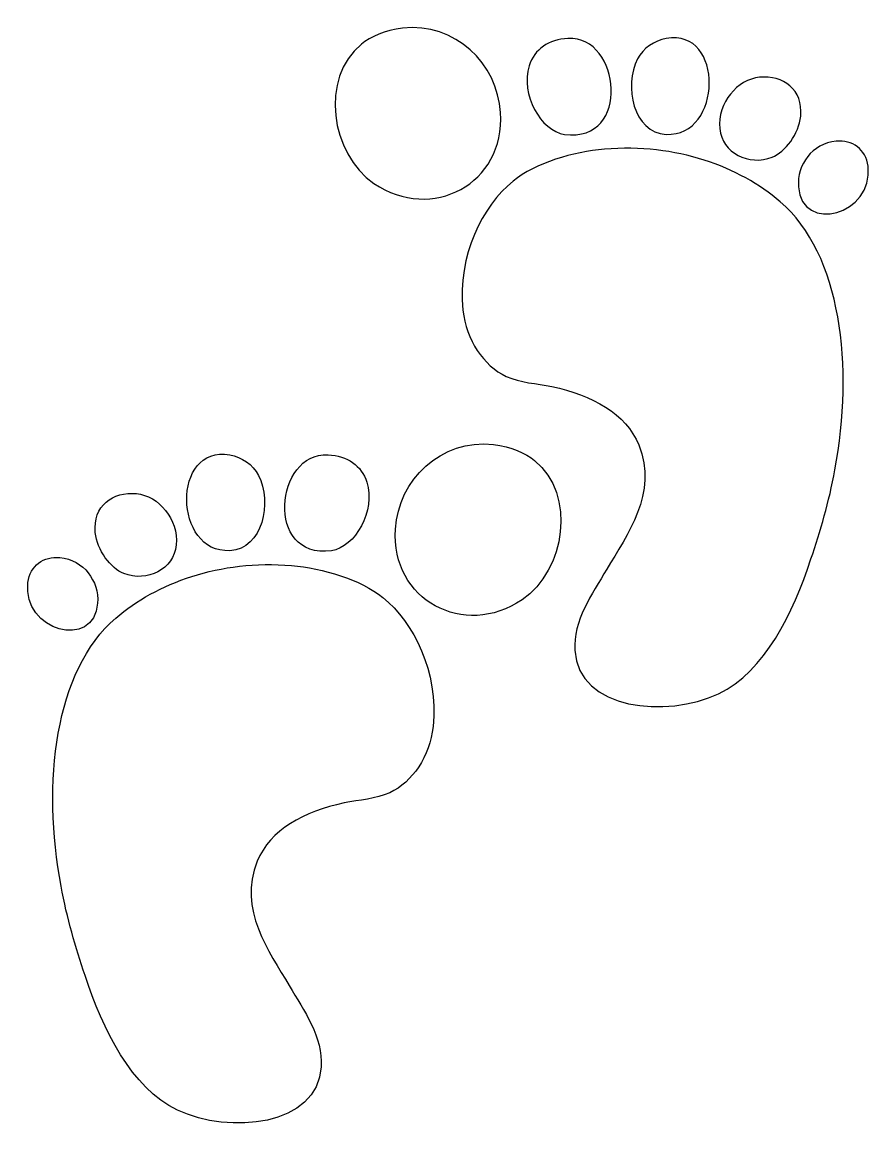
# Model space of a CAD drawing. Header units: centimetres. Extents: x -7.3 to 7.3, y -9.6 to 9.5.
import ezdxf

# ---------------------------------------------------------------- set-up
doc = ezdxf.new("R2010")
doc.units = ezdxf.units.CM
doc.header["$MEASUREMENT"] = 0
doc.layers.add('Camada 1', color=7, linetype='Continuous')

msp = doc.modelspace()

# ---------------------------------------------------------------- linework, layer by layer
at = {"layer": 'Camada 1'}
for points, knots in [([(-0.779, 9.36001), (0.12408, 9.4614), (0.84538, 8.75504), (0.90034, 7.91499), (0.90034, 7.91499), (0.97993, 6.6992), (-0.27796, 6.02983), (-1.26713, 6.70431), (-1.26713, 6.70431), (-2.01243, 7.2125), (-2.19653, 8.50234), (-1.48195, 9.08664), (-1.48195, 9.08664), (-1.33044, 9.21052), (-1.07729, 9.32651), (-0.779, 9.36001)], [0, 0, 0, 0, 0.2, 0.2, 0.2, 0.2, 0.4, 0.4, 0.4, 0.4, 0.6, 0.6, 0.6, 0.6, 1, 1, 1, 1]), ([(3.73186, 9.18427), (4.73783, 9.36405), (4.69727, 7.49295), (3.73186, 7.54396), (3.73186, 7.54396), (3.17158, 7.57357), (3.00542, 8.37224), (3.24365, 8.83275), (3.24365, 8.83275), (3.33927, 9.01764), (3.53075, 9.14831), (3.73186, 9.18427)], [0, 0, 0, 0, 0.25, 0.25, 0.25, 0.25, 0.5, 0.5, 0.5, 0.5, 1, 1, 1, 1]), ([(2.05249, 9.18427), (2.96022, 9.23533), (3.14289, 7.38905), (1.99391, 7.54396), (1.99391, 7.54396), (1.58862, 7.5986), (1.23318, 8.23233), (1.3886, 8.71561), (1.3886, 8.71561), (1.48065, 9.00202), (1.72351, 9.16575), (2.05249, 9.18427)], [0, 0, 0, 0, 0.25, 0.25, 0.25, 0.25, 0.5, 0.5, 0.5, 0.5, 1, 1, 1, 1]), ([(5.33303, 8.52032), (5.73406, 8.56064), (6.07984, 8.31244), (6.03608, 7.85637), (6.03608, 7.85637), (6.007, 7.55385), (5.76964, 7.24084), (5.54782, 7.1534), (5.54782, 7.1534), (5.15219, 6.9974), (4.6893, 7.2269), (4.64964, 7.64156), (4.64964, 7.64156), (4.60704, 8.08651), (4.95166, 8.48199), (5.33303, 8.52032)], [0, 0, 0, 0, 0.2, 0.2, 0.2, 0.2, 0.4, 0.4, 0.4, 0.4, 0.6, 0.6, 0.6, 0.6, 1, 1, 1, 1]), ([(6.6414, 7.42678), (6.91845, 7.45401), (7.15337, 7.29266), (7.18819, 6.9972), (7.18819, 6.9972), (7.28593, 6.16715), (6.05583, 5.84063), (5.99701, 6.6457), (5.99701, 6.6457), (5.96936, 7.02376), (6.23235, 7.38661), (6.6414, 7.42678)], [0, 0, 0, 0, 0.25, 0.25, 0.25, 0.25, 0.5, 0.5, 0.5, 0.5, 1, 1, 1, 1]), ([(2.67736, 7.29012), (3.90799, 7.39548), (4.98926, 6.98707), (5.68456, 6.39186), (5.68456, 6.39186), (6.7317, 5.49543), (6.94908, 3.56743), (6.62187, 1.80295), (6.62187, 1.80295), (6.51985, 1.25259), (6.37126, 0.76163), (6.21179, 0.27982), (6.21179, 0.27982), (5.90464, -0.64831), (5.42463, -1.64553), (4.63008, -2.02444), (4.63008, -2.02444), (3.74394, -2.44698), (2.23139, -2.30535), (2.16961, -1.28242), (2.16961, -1.28242), (2.13916, -0.77767), (2.46298, -0.32624), (2.7164, 0.10405), (2.7164, 0.10405), (3.06279, 0.69219), (3.59892, 1.40292), (3.26319, 2.23252), (3.26319, 2.23252), (3.04726, 2.76605), (2.46325, 3.0835), (1.77909, 3.22844), (1.77909, 3.22844), (1.51549, 3.28427), (1.23915, 3.29321), (0.99801, 3.40418), (0.99801, 3.40418), (0.60468, 3.58518), (0.31054, 4.02667), (0.25596, 4.53676), (0.25596, 4.53676), (0.15563, 5.47489), (0.59076, 6.31513), (1.11512, 6.74333), (1.11512, 6.74333), (1.49737, 7.05549), (2.14473, 7.2445), (2.67736, 7.29012)], [0, 0, 0, 0, 0.07692308, 0.07692308, 0.07692308, 0.07692308, 0.15384615, 0.15384615, 0.15384615, 0.15384615, 0.23076923, 0.23076923, 0.23076923, 0.23076923, 0.30769231, 0.30769231, 0.30769231, 0.30769231, 0.38461538, 0.38461538, 0.38461538, 0.38461538, 0.46153846, 0.46153846, 0.46153846, 0.46153846, 0.53846154, 0.53846154, 0.53846154, 0.53846154, 0.61538462, 0.61538462, 0.61538462, 0.61538462, 0.69230769, 0.69230769, 0.69230769, 0.69230769, 0.76923077, 0.76923077, 0.76923077, 0.76923077, 0.84615385, 0.84615385, 0.84615385, 0.84615385, 1, 1, 1, 1]), ([(0.77895, 2.23761), (-0.12407, 2.339), (-0.84538, 1.63264), (-0.90031, 0.79259), (-0.90031, 0.79259), (-0.9799, -0.42322), (0.27799, -1.09259), (1.26716, -0.41809), (1.26716, -0.41809), (2.01246, 0.0901), (2.19648, 1.37994), (1.48195, 1.96424), (1.48195, 1.96424), (1.33044, 2.08812), (1.07726, 2.20411), (0.77895, 2.23761)], [0, 0, 0, 0, 0.2, 0.2, 0.2, 0.2, 0.4, 0.4, 0.4, 0.4, 0.6, 0.6, 0.6, 0.6, 1, 1, 1, 1]), ([(-3.73183, 2.06187), (-4.7378, 2.24163), (-4.69727, 0.37057), (-3.73183, 0.42156), (-3.73183, 0.42156), (-3.17157, 0.45114), (-3.00539, 1.24981), (-3.24362, 1.71035), (-3.24362, 1.71035), (-3.33924, 1.89524), (-3.53075, 2.02591), (-3.73183, 2.06187)], [0, 0, 0, 0, 0.25, 0.25, 0.25, 0.25, 0.5, 0.5, 0.5, 0.5, 1, 1, 1, 1]), ([(-2.05249, 2.06187), (-2.96022, 2.11293), (-3.14286, 0.26667), (-1.99391, 0.42156), (-1.99391, 0.42156), (-1.58862, 0.4762), (-1.23321, 1.10993), (-1.3886, 1.59321), (-1.3886, 1.59321), (-1.48062, 1.87963), (-1.72351, 2.04335), (-2.05249, 2.06187)], [0, 0, 0, 0, 0.25, 0.25, 0.25, 0.25, 0.5, 0.5, 0.5, 0.5, 1, 1, 1, 1]), ([(-5.33301, 1.39793), (-5.73407, 1.43825), (-6.07982, 1.19005), (-6.03609, 0.73401), (-6.03609, 0.73401), (-6.00701, 0.43146), (-5.76965, 0.11846), (-5.54783, 0.03106), (-5.54783, 0.03106), (-5.15217, -0.12494), (-4.68931, 0.10451), (-4.64965, 0.51922), (-4.64965, 0.51922), (-4.60702, 0.96412), (-4.95166, 1.35959), (-5.33301, 1.39793)], [0, 0, 0, 0, 0.2, 0.2, 0.2, 0.2, 0.4, 0.4, 0.4, 0.4, 0.6, 0.6, 0.6, 0.6, 1, 1, 1, 1]), ([(-6.6414, 0.3044), (-6.91845, 0.3316), (-7.15334, 0.17031), (-7.18819, -0.1252), (-7.18819, -0.1252), (-7.28595, -0.95522), (-6.05583, -1.28175), (-5.99698, -0.47667), (-5.99698, -0.47667), (-5.96936, -0.09866), (-6.23235, 0.26421), (-6.6414, 0.3044)], [0, 0, 0, 0, 0.25, 0.25, 0.25, 0.25, 0.5, 0.5, 0.5, 0.5, 1, 1, 1, 1]), ([(-2.67736, 0.16772), (-3.90796, 0.27302), (-4.98926, -0.13539), (-5.68456, -0.73054), (-5.68456, -0.73054), (-6.7317, -1.627), (-6.94906, -3.55497), (-6.62185, -5.31945), (-6.62185, -5.31945), (-6.51985, -5.86981), (-6.37126, -6.36074), (-6.21177, -6.84258), (-6.21177, -6.84258), (-5.90462, -7.77071), (-5.42463, -8.76793), (-4.63006, -9.14684), (-4.63006, -9.14684), (-3.74389, -9.56938), (-2.23137, -9.42775), (-2.16959, -8.40479), (-2.16959, -8.40479), (-2.13914, -7.90007), (-2.46296, -7.44864), (-2.71638, -7.01835), (-2.71638, -7.01835), (-3.06277, -6.43021), (-3.5989, -5.71943), (-3.26317, -4.88994), (-3.26317, -4.88994), (-3.04724, -4.35635), (-2.46323, -4.03891), (-1.7791, -3.89397), (-1.7791, -3.89397), (-1.5155, -3.83814), (-1.23914, -3.8292), (-0.99802, -3.71826), (-0.99802, -3.71826), (-0.60469, -3.53723), (-0.31055, -3.09577), (-0.25597, -2.58563), (-0.25597, -2.58563), (-0.15564, -1.64752), (-0.59077, -0.80723), (-1.11513, -0.37906), (-1.11513, -0.37906), (-1.49737, -0.06697), (-2.14473, 0.12211), (-2.67736, 0.16772)], [0, 0, 0, 0, 0.07692308, 0.07692308, 0.07692308, 0.07692308, 0.15384615, 0.15384615, 0.15384615, 0.15384615, 0.23076923, 0.23076923, 0.23076923, 0.23076923, 0.30769231, 0.30769231, 0.30769231, 0.30769231, 0.38461538, 0.38461538, 0.38461538, 0.38461538, 0.46153846, 0.46153846, 0.46153846, 0.46153846, 0.53846154, 0.53846154, 0.53846154, 0.53846154, 0.61538462, 0.61538462, 0.61538462, 0.61538462, 0.69230769, 0.69230769, 0.69230769, 0.69230769, 0.76923077, 0.76923077, 0.76923077, 0.76923077, 0.84615385, 0.84615385, 0.84615385, 0.84615385, 1, 1, 1, 1])]:
    msp.add_open_spline(points, degree=3, knots=knots, dxfattribs=at)

doc.saveas('drawing.dxf')
